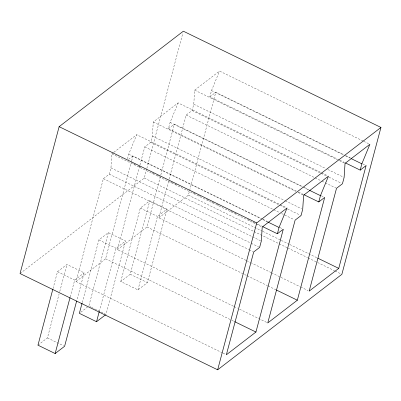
<?xml version="1.0" encoding="UTF-8"?>
<svg xmlns="http://www.w3.org/2000/svg" width="401" height="401" viewBox="0 0 401 401"><rect width="100%" height="100%" fill="white"/><g stroke="black" fill="none" stroke-linecap="round" stroke-linejoin="round"><path stroke-width="0.3" stroke-dasharray="2 1.5" d="M222.415 352.85L76.01 281.532L103.368 178.716L109.283 174.169L110.957 167.874L111.874 153.814L113.338 152.691M139.944 165.032L144.771 146.886L150.686 142.34L152.36 136.044L153.277 121.989L178.124 102.892L321.151 172.565M169.122 179.172L186.179 115.062L192.094 110.516L193.768 104.22L194.685 90.16L219.527 71.067L363.121 141.017M53.012 288.595L57.498 271.738L66.962 264.465L84.145 272.835L76.776 300.524M37.96 345.176L47.423 337.903L59.112 293.958M59.754 291.552L66.962 264.465M70.195 296.961L74.681 280.109L84.145 272.835M82.245 302.514L98.907 239.913L108.37 232.635L125.553 241.006L106.009 314.449M127.483 158.811L128.701 154.235L136.716 134.721L279.748 204.395M108.37 232.635L88.827 306.078L91.047 307.156M76.01 281.532L105.583 258.795L131.493 161.423M131.653 160.821L132.942 155.979L262.454 219.071M99.268 311.487L116.089 248.279L125.553 241.006M233.412 306.214L117.413 249.703L139.784 165.638M20.05 273.552L144.27 178.074L146.681 169.006M146.841 168.4L182.866 33.002M120.771 281.527L140.31 208.084L149.773 200.811L166.956 209.182L147.418 282.62L137.954 289.898L120.771 281.527L130.235 274.249L149.773 200.811M296.259 190.971L168.435 128.701L170.109 122.405L178.124 102.892M117.413 249.703L146.992 226.971L160.671 175.563M160.831 174.956L174.35 124.155L302.174 186.425M137.954 289.898L157.493 216.455L166.956 209.182M246.104 260.394L158.821 217.878L168.961 179.773M339.351 159.964L209.838 96.877L211.512 90.581L219.527 71.067M158.821 217.878L188.395 195.147L215.753 92.33L345.266 155.418M113.824 152.315L136.716 134.721M128.505 159.392L132.942 155.979M168.435 128.701L174.35 124.155M209.838 96.877L215.753 92.33M80.781 312.259L87.408 307.166M363.682 141.287L369.877 144.305M345.832 155.693L350.334 157.889M362.725 163.924L366.103 165.568M211.512 90.581L343.281 154.771M345.532 155.864L350.599 158.335M339.913 160.24L344.419 162.435M194.685 90.16L337.151 159.563M339.401 160.661L344.469 163.127M193.768 104.22L325.532 168.41M327.787 169.508L343.552 177.187M321.712 172.841L327.346 175.583M192.094 110.516L320.479 173.057M321.046 173.332L326.675 176.074M328.925 177.172L341.316 183.207M186.179 115.062L314.564 177.603M315.131 177.879L321.321 180.896M321.888 181.172L324.7 182.54M325.266 182.816L335.963 188.029M304.424 187.518L308.93 189.713M321.316 195.748L324.133 197.122M170.109 122.405L302.434 186.871M303.001 187.142L308.63 189.889M298.509 192.069L303.577 194.535M153.277 121.989L295.743 191.387M297.998 192.485L303.066 194.956M152.36 136.044L284.69 200.51M285.256 200.781L301.582 208.741M280.309 204.665L285.938 207.412M150.686 142.34L279.076 204.886M279.637 205.157L285.266 207.903M287.522 208.996L300.474 215.307M144.771 146.886L273.161 209.432M273.723 209.703L279.352 212.45M281.607 213.543L293.993 219.578M263.021 219.347L267.522 221.542M279.913 227.578L282.164 228.675M128.701 154.235L260.47 218.42M262.72 219.517L267.226 221.713M133.784 163.819L136.601 165.192M138.851 166.29L140.54 167.112M152.365 172.871L154.054 173.693M157.433 175.342L159.122 176.164M170.946 181.924L172.641 182.746M174.891 183.843L177.708 185.217M193.472 192.896L195.162 193.718M198.54 195.367L200.229 196.189M206.986 199.477L208.675 200.305M212.054 201.949L213.743 202.771M217.121 204.415L218.811 205.242M230.635 211.001L232.329 211.823M234.58 212.921L236.269 213.743M248.094 219.502L249.783 220.324M253.161 221.974L254.851 222.796M257.668 224.169L261.607 226.089M111.874 153.814L255.467 223.763M256.028 224.039L261.658 226.781M188.395 195.147L262.164 231.081M262.725 231.352L280.745 240.134M281.307 240.405L289.191 244.244M289.753 244.52L317.346 257.963M144.27 178.074L253.482 231.277M254.044 231.547L287.261 247.728M287.823 248.003L307.527 257.602M308.088 257.878L334.549 270.765M335.111 271.041L340.74 273.783M110.957 167.874L260.74 240.841M109.283 174.169L250.62 243.021M251.181 243.292L258.505 246.861M103.368 178.716L248.645 249.487M249.211 249.758L253.151 251.683M140.31 208.084L157.493 216.455M246.665 260.67L250.044 262.314M250.605 262.59L270.875 272.464M271.442 272.74L300.159 286.73M300.72 287.006L308.043 290.57M146.992 226.971L246.66 275.522M247.222 275.798L267.492 285.672M268.058 285.948L275.943 289.788M98.907 239.913L116.089 248.279M233.978 306.484L237.357 308.133M239.608 309.231L267.201 322.67M105.583 258.795L231.156 319.968M231.718 320.244L233.973 321.341M130.235 274.249L147.418 282.62M57.498 271.738L74.681 280.109M222.981 353.126L226.359 354.77M91.598 307.427L105.458 314.178M47.423 337.903L63.498 345.732"/><path stroke-width="0.6" d="M59.132 126.671L20.05 273.552L217.653 369.807L341.868 274.329L380.95 127.448L183.347 31.193L59.132 126.671L256.73 222.926L380.95 127.448M52.852 289.196L37.96 345.176L55.143 353.547L64.606 346.274L76.616 301.126M55.143 353.547L70.035 297.567M82.085 303.116L79.363 313.351L96.546 321.722L105.538 314.81M96.546 321.722L99.268 311.487M217.653 369.807L256.73 222.926M277.377 233.768L279.051 227.472L287.066 207.959L262.224 227.056L261.307 241.111L259.627 247.407L253.713 251.953L226.359 354.77L255.933 332.038L283.291 229.222L277.377 233.768L262.735 226.635M318.78 201.944L320.454 195.648L328.469 176.134L303.627 195.227L302.71 209.287L301.036 215.583L295.121 220.129L267.763 322.945L297.336 300.214L324.695 197.397L318.78 201.944L304.138 194.811M360.188 170.114L361.862 163.819L369.877 144.305L345.035 163.402L344.118 177.463L342.439 183.753L336.524 188.3L309.171 291.121L338.745 268.384L366.103 165.568L360.188 170.114L345.547 162.981M351.161 158.611L361.862 163.819M309.196 190.159L320.454 195.648M267.788 221.989L279.051 227.472M317.908 258.234L338.745 268.384M276.505 290.063L297.336 300.214M234.535 321.612L255.933 332.038"/></g></svg>
